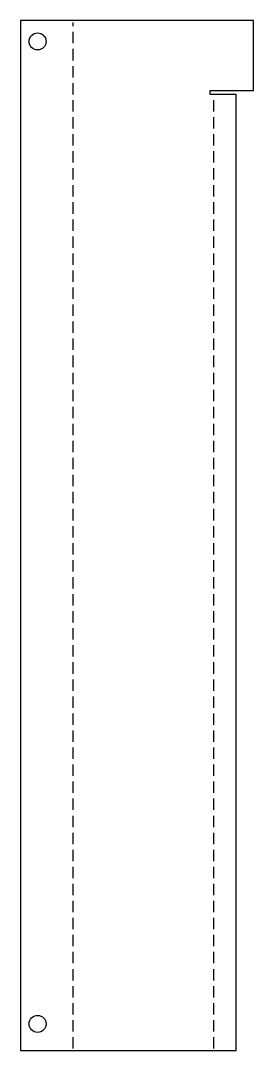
# Model space of a CAD drawing. Header units: millimetres. Extents: x 0 to 123, y 6 to 550.
import ezdxf

# ---------------------------------------------------------------- set-up
doc = ezdxf.new("R2010")
doc.units = ezdxf.units.MM
doc.linetypes.add('DASHED', pattern=[9, 6, -3])
doc.layers.get('0').update_dxf_attribs({"linetype": 'CONTINUOUS'})

msp = doc.modelspace()

# ---------------------------------------------------------------- linework, layer by layer
at = {"linetype": 'CONTINUOUS'}
for p, q in [((122.9618, 550), (0, 550)), ((0, 550), (0, 6)), ((122.9618, 513), (122.9618, 550)), ((100.1428, 511), (100.1428, 513)), ((100.1428, 513), (122.9618, 513)), ((113.9238, 511), (100.1428, 511)), ((113.9238, 6), (113.9238, 511)), ((0, 6), (113.9238, 6))]:
    msp.add_line(p, q, dxfattribs=at)
at = {"linetype": 'DASHED'}
for p, q in [((27.781, 7), (27.781, 549)), ((102.1428, 7), (102.1428, 510))]:
    msp.add_line(p, q, dxfattribs=at)
at = {"linetype": 'CONTINUOUS'}
for centre in [(9, 539), (9, 20)]:
    msp.add_circle(centre, 4.5, dxfattribs=at)

doc.saveas('drawing.dxf')
